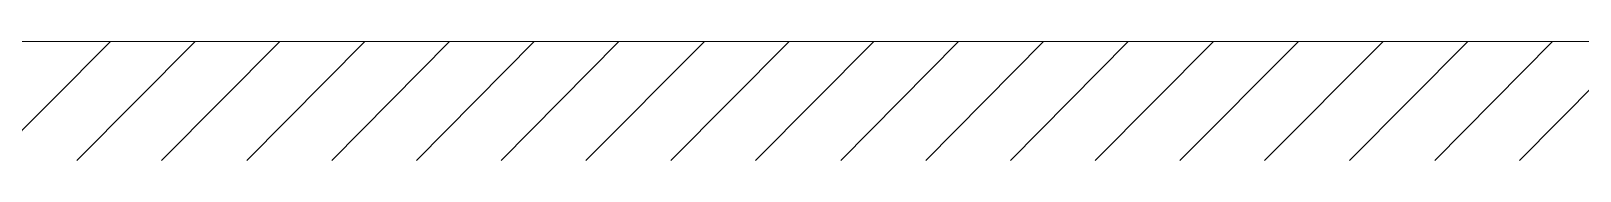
# Model space of a CAD drawing. Header units: millimetres. Extents: x 8 to 69.8, y -142.7 to -115.9.
# Drawn here: x 66.938 to 68.249, y -127.855 to -127.754 of the extents above; entities that cross this region are included whole.
import ezdxf

# ---------------------------------------------------------------- set-up
doc = ezdxf.new("R2010")
doc.units = ezdxf.units.MM
doc.layers.add('PDF3_07-HACHURIADO', color=7, linetype='Continuous')
doc.layers.add('PDF3_13-CORTE', color=7, linetype='Continuous')

msp = doc.modelspace()

# ---------------------------------------------------------------- linework, layer by layer
at = {"layer": 'PDF3_07-HACHURIADO', "lineweight": 0}
for points in [[(66.9047, -127.8548), (67.005, -127.7545)], [(66.9765, -127.8548), (67.0768, -127.7545)], [(67.0482, -127.8548), (67.1485, -127.7545)], [(67.1206, -127.8548), (67.2203, -127.7545)], [(67.1924, -127.8548), (67.2921, -127.7545)], [(67.2641, -127.8548), (67.3638, -127.7545)], [(67.3359, -127.8548), (67.4356, -127.7545)], [(67.4076, -127.8548), (67.508, -127.7545)], [(67.4794, -127.8548), (67.5797, -127.7545)], [(67.5511, -127.8548), (67.6515, -127.7545)], [(67.6235, -127.8548), (67.7232, -127.7545)], [(67.6953, -127.8548), (67.795, -127.7545)], [(67.767, -127.8548), (67.8667, -127.7545)], [(67.8388, -127.8548), (67.9391, -127.7545)], [(67.9105, -127.8548), (68.0109, -127.7545)], [(67.9823, -127.8548), (68.0826, -127.7545)], [(68.0541, -127.8548), (68.1544, -127.7545)], [(68.1264, -127.8548), (68.2261, -127.7545)], [(68.1982, -127.8548), (68.2979, -127.7545)]]:
    msp.add_lwpolyline(points, dxfattribs=at)
at = {"layer": 'PDF3_13-CORTE', "lineweight": 0}
msp.add_lwpolyline([(64.9781, -127.7545), (69.1609, -127.7545)], dxfattribs=at)

doc.saveas('drawing.dxf')
